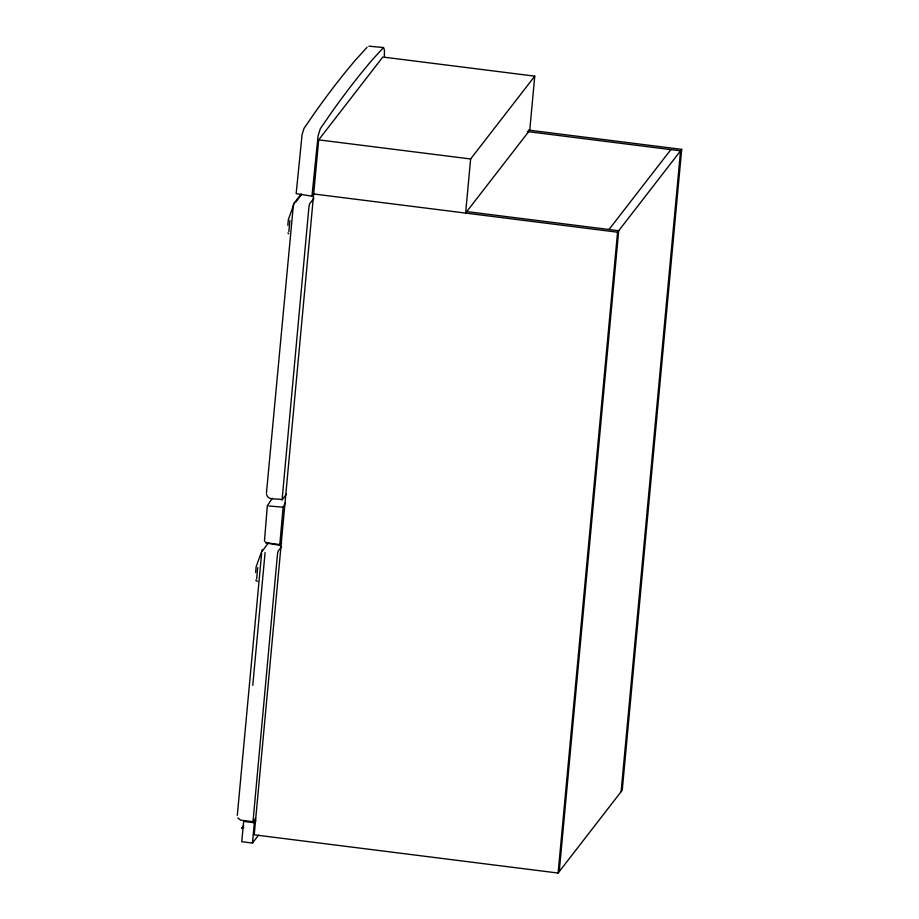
<?xml version="1.0" encoding="UTF-8"?>
<svg xmlns="http://www.w3.org/2000/svg" width="919" height="919" viewBox="0 0 919 919"><rect width="100%" height="100%" fill="white"/><g stroke="black" fill="none" stroke-linecap="round" stroke-linejoin="round"><path stroke-width="1.38" d="M237.309 815.302L261.616 553.307M266.453 492.986L293.425 204.523M384.383 56.231L384.429 50.166L383.51 47.547L368.864 46.168M255.608 572.48L256.125 566.828L262.352 549.573M287.808 225.293L288.336 219.641L294.562 202.387M256.642 578.947L257.688 567.632M288.842 231.76L289.899 220.445M252.771 685.379L265.086 552.526M241.869 828.57L243.696 825.434M281.662 543.382L279.721 545.576L283.109 507.231L285.418 502.808M367.083 47.294L355.825 59.655A5424.34 753.534 -82.8 0 0 315.309 111.992L304.04 128.315L302.087 134.565L296.159 193.656L311.966 196.161L318.066 135.886L320.317 128.717L331.633 112.313A5424.34 753.534 -82.8 0 1 372.149 59.976L383.51 47.547M254.333 822.758L243.638 821.414L241.754 841.701L252.449 843.045L254.333 822.758L255.85 820.805M534.755 76.151L470.631 158.976L465.611 213.082L529.746 130.257L534.755 76.151L382.809 57.024L318.686 139.86L254.218 834.82L558.109 873.05L622.243 790.225L681.691 149.372L528.322 130.073M558.109 873.05L617.568 232.197L681.691 149.372M559.246 871.58L618.694 230.726L466.76 211.611M621.106 791.684L680.554 150.831L527.311 131.555M261.995 551.538L268.13 543.232M293.689 203.765L301.248 194.001M295.413 202.444L301.535 194.529M311.966 196.161L313.712 193.909M313.896 198.286L309.554 203.892L308.933 206.924L282.099 499.798L286.441 494.192M272.288 498.293L267.326 505.749L264.454 541.257M281.57 546.69L278.089 551.17L277.492 553.985L253.001 821.712L255.597 818.358M608.998 229.509L670.859 149.613M252.449 843.045L258.572 835.153M241.95 827.697L243.845 827.468M268.83 505.955L283.109 507.231M318.686 139.86L470.631 158.976M313.666 193.966L617.568 232.197M282.099 499.798C277.458 497.891 267.797 501.165 266.544 494.261M253.001 821.712L240.617 820.139L237.86 817.979M279.652 545.289L265.488 542.853M279.64 544.542L267.372 542.934L265.488 541.992M257.55 581.313L255.677 580.245M287.888 233.058L288.727 233.782"/></g></svg>
